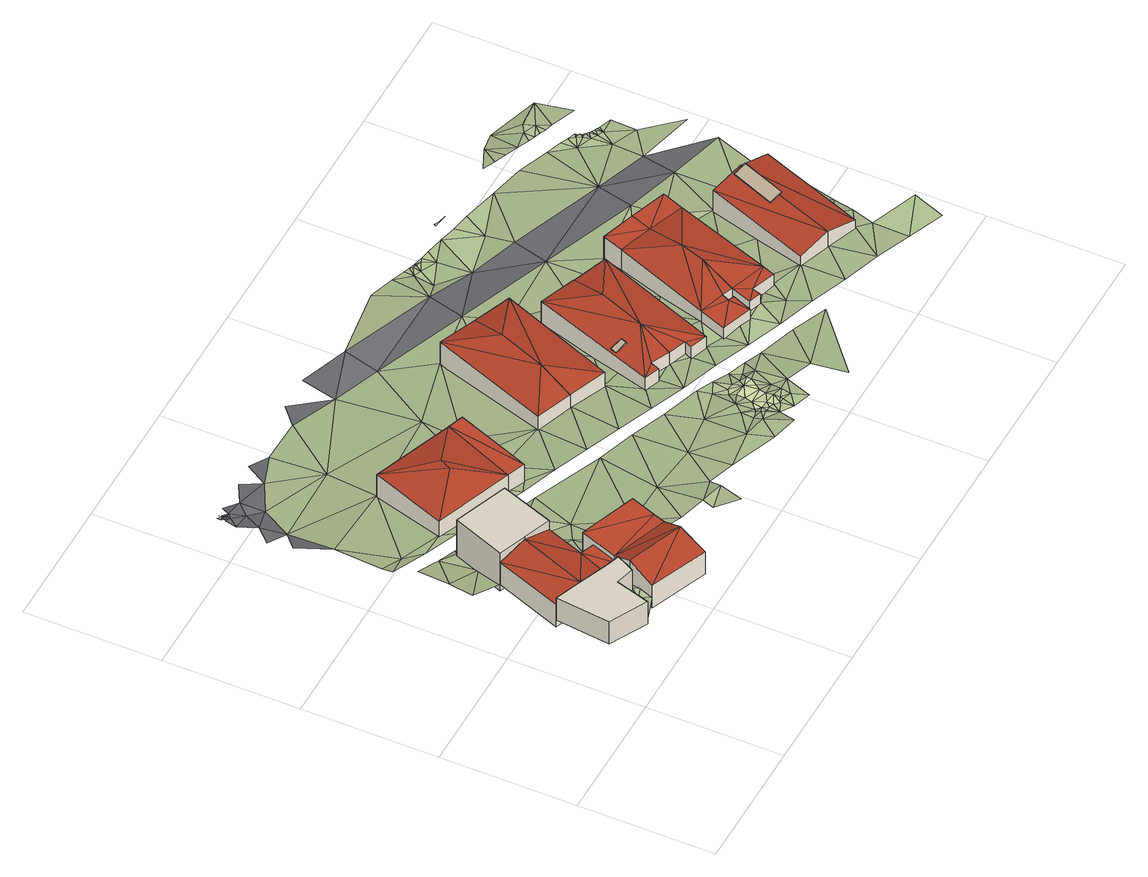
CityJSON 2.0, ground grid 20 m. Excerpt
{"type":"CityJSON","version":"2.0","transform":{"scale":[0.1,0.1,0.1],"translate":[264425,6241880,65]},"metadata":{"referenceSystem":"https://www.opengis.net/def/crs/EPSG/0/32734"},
"CityObjects":{
"building1":{"type":"Building","attributes":{"address":"127 Upper Roodebloem Road University Estate Cape Town","building":"house","building:levels":1,"building_height":4.1,"roof_height":78.9,"ground_height":74.3,"plus_code":"4FRW3F72+4GV"},"geometry":[{"type":"Solid","lod":"1","boundaries":[[[[0,1,2,3]],[[1,4,5,2]],[[4,6,7,5]],[[6,8,9,7]],[[8,10,11,9]],[[10,12,13,11]],[[12,14,15,13]],[[14,0,3,15]],[[3,2,5,7,9,11,13,15]],[[14,12,10,8,6,4,1,0]]]]}]},
"building2":{"type":"Building","attributes":{"address":"125 Upper Roodebloem Road University Estate Cape Town","building":"house","building:levels":1,"building_height":4.1,"roof_height":77.8,"ground_height":73.1,"plus_code":"4FRW3F72+5GP"},"geometry":[{"type":"Solid","lod":"2","boundaries":[[[[16,17,15]],[[16,15,18]],[[19,20,21]],[[19,21,22]],[[18,15,19]],[[18,19,23]],[[20,19,15]],[[24,25,18,23]],[[25,26,16,18]],[[26,27,17,16]],[[27,28,15,17]],[[28,29,20,15]],[[29,30,21,20]],[[30,31,22,21]],[[31,32,19,22]],[[32,24,23,19]],[[32,31,30,29,28,27,26,25,24]]]],"semantics":{"surfaces":[{"type":"RoofSurface"},{"type":"WallSurface"},{"type":"GroundSurface"}],"values":[[0,0,0,0,0,0,0,1,1,1,1,1,1,1,1,1,2]]}}]},
"building3":{"type":"Building","attributes":{"address":"123 Upper Roodebloem Road University Estate Cape Town","building":"house","building:levels":2,"building_height":6.9,"roof_height":79.3,"ground_height":71.9,"plus_code":"4FRW3F72+6G5"},"geometry":[{"type":"Solid","lod":"1","boundaries":[[[[33,34,35,36]],[[34,37,38,35]],[[37,39,40,38]],[[39,41,42,40]],[[41,33,36,42]],[[36,35,38,40,42]],[[41,39,37,34,33]]]]}]},
"building4":{"type":"Building","attributes":{"address":"29 Ritchie Street University Estate Cape Town","building":"house","building:levels":1,"building_height":4.1,"roof_height":78.1,"ground_height":73,"plus_code":"4FRW3F72+4HV"},"geometry":[{"type":"Solid","lod":"2","boundaries":[[[[43,44,45]],[[43,45,46]],[[47,45,44]],[[44,48,49]],[[44,49,47]],[[48,50,49]],[[49,50,51]],[[52,53,46,45]],[[53,54,43,46]],[[54,55,44,43]],[[55,56,48,44]],[[56,57,50,48]],[[57,58,51,50]],[[58,59,49,51]],[[59,60,47,49]],[[60,52,45,47]],[[60,59,58,57,56,55,54,53,52]]]],"semantics":{"surfaces":[{"type":"RoofSurface"},{"type":"WallSurface"},{"type":"GroundSurface"}],"values":[[0,0,0,0,0,0,0,1,1,1,1,1,1,1,1,1,2]]}}]},
"building5":{"type":"Building","attributes":{"address":"121B Tooting Lane University Estate Cape Town","building":"house","building:levels":1,"building_height":4.1,"roof_height":74.8,"ground_height":70.4,"plus_code":"4FRW3F72+7H4"},"geometry":[{"type":"Solid","lod":"2","boundaries":[[[[61,62,63]],[[61,63,64]],[[65,66,62]],[[65,62,61]],[[67,68,66]],[[67,66,65]],[[65,61,67]],[[62,66,68]],[[69,70,61,64]],[[70,71,67,61]],[[71,72,68,67]],[[72,73,62,68]],[[73,74,63,62]],[[74,69,64,63]],[[74,73,72,71,70,69]]]],"semantics":{"surfaces":[{"type":"RoofSurface"},{"type":"WallSurface"},{"type":"GroundSurface"}],"values":[[0,0,0,0,0,0,0,0,1,1,1,1,1,1,2]]}}]},
"building6":{"type":"Building","attributes":{"address":"4 Selbourne Road University Estate Cape Town","building":"house","building:levels":1,"building_height":4.1,"roof_height":73.9,"ground_height":68.7,"plus_code":"4FRW3F72+7M4"},"geometry":[{"type":"Solid","lod":"2","boundaries":[[[[75,76,77]],[[78,79,80]],[[76,80,79]],[[76,79,77]],[[81,82,76,75]],[[82,83,80,76]],[[83,84,78,80]],[[84,85,79,78]],[[85,86,77,79]],[[86,81,75,77]],[[86,85,84,83,82,81]]]],"semantics":{"surfaces":[{"type":"RoofSurface"},{"type":"WallSurface"},{"type":"GroundSurface"}],"values":[[0,0,0,0,1,1,1,1,1,1,2]]}}]},
"building7":{"type":"Building","attributes":{"address":"6 Selbourne Road University Estate Cape Town","building":"house","building:levels":1,"building_height":4.1,"roof_height":73.6,"ground_height":68.7,"plus_code":"4FRW3F72+7P2"},"geometry":[{"type":"Solid","lod":"2","boundaries":[[[[77,87,75]],[[79,78,88]],[[77,79,87]],[[87,79,88]],[[84,89,88,78]],[[89,90,87,88]],[[90,81,75,87]],[[81,86,77,75]],[[86,85,79,77]],[[85,84,78,79]],[[85,86,81,90,89,84]]]],"semantics":{"surfaces":[{"type":"RoofSurface"},{"type":"WallSurface"},{"type":"GroundSurface"}],"values":[[0,0,0,0,1,1,1,1,1,1,2]]}}]},
"building8":{"type":"Building","attributes":{"address":"8 Selbourne Road University Estate Cape Town","building":"house","building:levels":1,"building_height":4.1,"roof_height":74.5,"ground_height":68.8,"plus_code":"4FRW3F72+6PG"},"children":["building8-1"],"geometry":[{"type":"Solid","lod":"2","boundaries":[[[[91,92,93]],[[91,93,94]],[[94,93,95]],[[96,97,98]],[[97,91,94]],[[97,94,98]],[[99,100,97,96]],[[100,101,91,97]],[[101,102,92,91]],[[102,103,93,92]],[[103,104,95,93]],[[104,105,94,95]],[[105,106,98,94]],[[106,99,96,98]],[[106,105,104,103,102,101,100,99]]]],"semantics":{"surfaces":[{"type":"RoofSurface"},{"type":"WallSurface"},{"type":"GroundSurface"}],"values":[[0,0,0,0,0,0,1,1,1,1,1,1,1,1,2]]}}]},
"building8-1":{"type":"BuildingInstallation","parents":["building8"],"geometry":[{"type":"Solid","lod":"2","boundaries":[[[[107,108,109,110]],[[108,111,112,109]],[[111,113,114,112]],[[113,107,110,114]],[[110,109,112,114]],[[113,111,108,107]]]]}]},
"building9":{"type":"Building","attributes":{"address":"10 Selbourne Road University Estate Cape Town","building":"house","building:levels":1,"building_height":4.1,"roof_height":74.1,"ground_height":68.7,"plus_code":"4FRW3F72+6QC"},"geometry":[{"type":"Solid","lod":"2","boundaries":[[[[115,116,117]],[[118,119,120]],[[118,120,121]],[[121,120,122]],[[115,118,116]],[[116,118,121]],[[123,124,115,117]],[[124,125,118,115]],[[125,126,119,118]],[[126,127,120,119]],[[127,128,122,120]],[[128,129,121,122]],[[129,130,116,121]],[[130,123,117,116]],[[130,129,128,127,126,125,124,123]]]],"semantics":{"surfaces":[{"type":"RoofSurface"},{"type":"WallSurface"},{"type":"GroundSurface"}],"values":[[0,0,0,0,0,0,1,1,1,1,1,1,1,1,2]]}}]},
"building10":{"type":"Building","attributes":{"address":"12 Selbourne Road University Estate Cape Town","building":"house","building:levels":1,"building_height":4.1,"roof_height":73.9,"ground_height":68.6,"plus_code":"4FRW3F72+6Q9"},"geometry":[{"type":"Solid","lod":"2","boundaries":[[[[131,132,133]],[[131,133,134]],[[135,136,137]],[[135,137,138]],[[139,137,140]],[[140,137,136]],[[135,138,141]],[[141,138,142]],[[132,143,133]],[[132,135,143]],[[143,135,141]],[[144,145,131,134]],[[145,146,132,131]],[[146,147,135,132]],[[147,148,136,135]],[[148,149,140,136]],[[149,150,139,140]],[[150,151,137,139]],[[151,152,138,137]],[[152,153,142,138]],[[153,154,141,142]],[[154,155,143,141]],[[155,156,133,143]],[[156,144,134,133]],[[156,155,154,153,152,151,150,149,148,147,146,145,144]]]],"semantics":{"surfaces":[{"type":"RoofSurface"},{"type":"WallSurface"},{"type":"GroundSurface"}],"values":[[0,0,0,0,0,0,0,0,0,0,0,1,1,1,1,1,1,1,1,1,1,1,1,1,2]]}}]},
"building11":{"type":"Building","attributes":{"address":"14 Selbourne Road University Estate Cape Town","building":"house","building:levels":1,"building_height":4.1,"roof_height":73.8,"ground_height":68.6,"plus_code":"4FRW3F72+6R7"},"geometry":[{"type":"Solid","lod":"2","boundaries":[[[[134,133,157]],[[157,133,158]],[[142,159,160]],[[142,160,161]],[[161,160,162]],[[163,160,159]],[[141,142,161]],[[143,158,133]],[[143,141,161]],[[143,161,158]],[[144,156,133,134]],[[156,155,143,133]],[[155,154,141,143]],[[154,153,142,141]],[[153,164,159,142]],[[164,165,163,159]],[[165,166,160,163]],[[166,167,162,160]],[[167,168,161,162]],[[168,169,158,161]],[[169,170,157,158]],[[170,144,134,157]],[[170,169,168,167,166,165,164,153,154,155,156,144]]]],"semantics":{"surfaces":[{"type":"RoofSurface"},{"type":"WallSurface"},{"type":"GroundSurface"}],"values":[[0,0,0,0,0,0,0,0,0,0,1,1,1,1,1,1,1,1,1,1,1,1,2]]}}]},
"building12":{"type":"Building","attributes":{"address":"16 Selbourne Road University Estate Cape Town","building":"house","building:levels":1,"building_height":4.1,"roof_height":75.1,"ground_height":68.7,"plus_code":"4FRW3F72+5VJ"},"children":["building12-1"],"geometry":[{"type":"Solid","lod":"2","boundaries":[[[[171,172,173]],[[171,173,174]],[[174,173,175]],[[174,175,176]],[[177,178,172,171]],[[178,179,173,172]],[[179,180,175,173]],[[180,181,176,175]],[[181,182,174,176]],[[182,177,171,174]],[[182,181,180,179,178,177]]]],"semantics":{"surfaces":[{"type":"RoofSurface"},{"type":"WallSurface"},{"type":"GroundSurface"}],"values":[[0,0,0,0,1,1,1,1,1,1,2]]}}]},
"building12-1":{"type":"BuildingInstallation","parents":["building12"],"geometry":[{"type":"Solid","lod":"2","boundaries":[[[[183,184,185,186]],[[184,187,188,185]],[[187,189,190,188]],[[189,183,186,190]],[[186,185,188,190]],[[189,187,184,183]]]]}]},
"terrain1":{"type":"TINRelief","geometry":[{"type":"CompositeSurface","lod":"1","boundaries":[[[191,192,193]],[[192,191,194]],[[195,193,192]],[[196,197,198]],[[194,199,192]],[[192,199,195]],[[196,26,197]],[[199,200,195]],[[201,198,202]],[[195,200,10]],[[203,204,205]],[[197,202,198]],[[10,200,206]],[[203,205,207]],[[203,208,204]],[[209,10,206]],[[202,197,210]],[[209,206,211]],[[211,212,209]],[[213,214,215]],[[213,216,214]],[[212,211,217]],[[210,218,202]],[[217,216,212]],[[219,214,216]],[[216,217,219]],[[215,214,220]],[[221,203,207]],[[219,222,214]],[[223,218,210]],[[220,24,215]],[[220,214,222]],[[218,223,224]],[[221,207,225]],[[203,226,208]],[[224,223,227]],[[24,220,228]],[[220,229,228]],[[230,231,232]],[[24,228,233]],[[234,232,231]],[[235,232,234]],[[224,227,236]],[[237,208,226]],[[238,234,239]],[[221,226,203]],[[229,240,228]],[[225,241,221]],[[34,236,227]],[[233,228,242]],[[240,242,228]],[[34,233,243]],[[244,241,225]],[[236,34,245]],[[242,243,233]],[[53,242,240]],[[243,245,34]],[[246,237,247]],[[241,244,248]],[[249,250,53]],[[237,226,247]],[[243,242,251]],[[251,245,243]],[[252,248,244]],[[247,253,246]],[[248,252,254]],[[53,250,255]],[[254,252,256]],[[242,53,257]],[[250,258,255]],[[242,257,251]],[[256,259,254]],[[247,260,253]],[[261,262,258]],[[263,262,261]],[[257,53,255]],[[259,256,264]],[[255,258,265]],[[258,262,265]],[[266,247,226]],[[259,264,267]],[[268,260,247]],[[266,226,269]],[[255,265,270]],[[271,267,264]],[[270,265,272]],[[255,273,257]],[[267,271,274]],[[255,270,273]],[[264,275,271]],[[247,276,268]],[[269,69,266]],[[271,69,274]],[[276,247,266]],[[277,270,272]],[[272,278,277]],[[275,279,271]],[[280,273,270]],[[275,281,279]],[[282,270,277]],[[280,270,282]],[[277,278,283]],[[266,69,284]],[[69,271,284]],[[285,283,278]],[[283,286,277]],[[277,287,282]],[[277,286,287]],[[266,288,276]],[[289,286,283]],[[290,283,285]],[[291,279,281]],[[283,292,289]],[[291,281,293]],[[294,287,286]],[[295,282,287]],[[286,289,294]],[[283,290,292]],[[282,296,280]],[[294,297,287]],[[292,290,298]],[[297,295,287]],[[299,282,295]],[[290,300,298]],[[288,266,284]],[[290,301,300]],[[297,302,295]],[[282,299,296]],[[303,301,290]],[[304,303,290]],[[305,295,302]],[[305,306,295]],[[291,293,307]],[[308,303,304]],[[295,306,309]],[[310,307,293]],[[295,309,299]],[[311,308,304]],[[312,308,311]],[[304,313,311]],[[314,299,309]],[[296,299,315]],[[316,317,312]],[[316,318,317]],[[316,312,311]],[[314,315,299]],[[307,310,319]],[[291,307,320]],[[321,318,322]],[[318,316,322]],[[323,315,314]],[[313,324,311]],[[325,321,322]],[[324,316,311]],[[325,322,326]],[[324,322,316]],[[315,323,327]],[[310,328,319]],[[329,327,323]],[[330,291,320]],[[326,322,331]],[[332,329,333]],[[331,333,326]],[[328,334,319]],[[331,322,324]],[[327,329,332]],[[332,333,331]],[[335,291,330]],[[336,328,310]],[[310,337,336]],[[288,284,338]],[[332,339,327]],[[339,332,331]],[[331,324,340]],[[340,324,341]],[[328,336,342]],[[339,331,340]],[[338,284,81]],[[337,343,336]],[[344,335,330]],[[337,345,343]],[[340,341,346]],[[335,344,347]],[[343,345,348]],[[349,341,350]],[[347,338,81]],[[351,352,353]],[[354,343,348]],[[345,355,348]],[[343,354,356]],[[349,346,341]],[[345,357,355]],[[357,345,358]],[[99,347,344]],[[354,359,356]],[[357,360,361]],[[354,362,359]],[[363,338,347]],[[358,364,357]],[[353,365,351]],[[366,361,360]],[[364,360,357]],[[367,368,366]],[[362,369,359]],[[358,370,364]],[[366,360,371]],[[347,99,363]],[[372,373,353]],[[371,367,366]],[[365,353,373]],[[374,370,358]],[[353,375,372]],[[376,364,377]],[[365,373,378]],[[364,370,377]],[[372,379,373]],[[380,369,362]],[[373,381,378]],[[373,379,382]],[[372,383,379]],[[381,373,382]],[[363,99,130]],[[383,372,375]],[[384,377,370]],[[130,369,380]],[[382,379,385]],[[381,382,386]],[[386,382,385]],[[387,385,379]],[[388,370,374]],[[385,389,386]],[[383,387,379]],[[385,387,389]],[[387,390,389]],[[388,384,370]],[[390,387,383]],[[388,374,391]],[[383,392,390]],[[130,380,393]],[[394,383,375]],[[393,363,130]],[[388,395,384]],[[383,394,392]],[[375,396,394]],[[397,396,375]],[[398,388,391]],[[399,395,388]],[[391,400,398]],[[395,399,401]],[[394,396,402]],[[393,403,363]],[[404,405,406]],[[396,407,402]],[[405,404,408]],[[393,144,403]],[[404,409,408]],[[400,410,398]],[[396,397,411]],[[412,401,399]],[[401,412,413]],[[414,400,415]],[[407,396,411]],[[410,400,414]],[[144,416,403]],[[397,417,411]],[[413,412,416]],[[410,414,418]],[[410,418,419]],[[415,420,414]],[[420,415,421]],[[422,419,418]],[[423,403,416]],[[412,423,416]],[[419,422,424]],[[411,417,425]],[[182,423,412]],[[422,426,424]],[[427,424,426]],[[425,417,428]],[[427,429,424]],[[430,431,432]],[[433,428,417]],[[434,431,430]],[[182,435,423]],[[436,437,417]],[[435,182,429]],[[433,417,437]],[[438,431,434]],[[438,439,431]],[[428,433,440]],[[441,442,438]],[[433,443,440]],[[438,442,439]],[[442,441,444]],[[445,443,433]],[[433,437,446]],[[447,445,433]],[[447,433,446]],[[436,448,437]],[[449,443,445]],[[444,450,442]],[[451,446,437]],[[445,447,452]],[[453,450,444]],[[439,442,454]],[[449,445,455]],[[452,455,445]],[[456,447,446]],[[457,452,447]],[[456,457,447]],[[458,451,437]],[[446,451,459]],[[450,453,460]],[[446,459,456]],[[454,442,450]],[[458,437,448]],[[461,459,451]],[[460,462,450]],[[463,461,451]],[[463,451,458]],[[436,464,448]],[[463,458,465]],[[466,465,458]],[[439,454,467]],[[458,468,466]],[[458,448,468]],[[467,454,450]],[[467,450,462]],[[467,462,469]]]}]},
"road1":{"type":"Road","attributes":{"highway":"residential","name":"Selbourne Road","surface":"asphalt","lanes":1,"width":5.6,"oneway":"yes"},"geometry":[{"type":"MultiSurface","lod":"1","boundaries":[[[208,237,470]],[[237,471,472]],[[473,474,475]],[[473,471,476]],[[230,475,474]],[[231,230,477]],[[471,237,246]],[[477,230,474]],[[476,474,473]],[[231,477,234]],[[234,477,239]],[[474,478,477]],[[239,477,478]],[[479,239,478]],[[474,476,478]],[[246,476,471]],[[480,478,476]],[[478,480,481]],[[246,480,476]],[[253,480,246]],[[482,480,253]],[[483,253,260]],[[484,268,276]],[[276,352,485]],[[276,288,352]],[[288,353,352]],[[338,353,288]],[[353,338,375]],[[338,363,375]],[[375,363,397]],[[363,417,397]],[[417,363,403]],[[423,417,403]],[[436,417,423]],[[435,436,423]]]}]},
"landuse1":{"type":"LandUse","attributes":{"leisure":"swimming_pool"},"geometry":[{"type":"MultiSurface","lod":"1","boundaries":[[[289,292,298]],[[298,486,289]],[[294,289,486]],[[300,486,298]],[[317,301,303]],[[308,312,303]],[[317,303,312]],[[487,302,486]],[[294,486,297]],[[486,300,487]],[[305,302,321]],[[321,488,305]],[[309,306,488]],[[314,309,488]],[[318,321,302]],[[488,321,325]],[[302,487,318]],[[488,325,326]],[[323,314,488]],[[333,329,488]],[[333,488,326]],[[300,301,487]],[[302,297,486]],[[323,488,329]],[[305,488,306]],[[301,317,487]],[[318,487,317]]]}]}
},
"vertices":[
[15,136,93],[6,55,93],[6,55,134],[15,136,134],[61,27,93],[61,27,134],[76,77,93],[76,77,134],[104,70,93],[104,70,134],[118,97,93],[118,97,134],[95,105,93],[95,105,134],[55,121,93],[55,121,134],
[52,235,122],[15,136,122],[93,220,134],[113,149,122],[95,105,122],[118,97,122],[134,141,122],[134,205,122],[134,205,81],[93,220,81],[52,235,81],[15,136,81],[55,121,81],[95,105,81],[118,97,81],[134,141,81],[113,149,81],
[134,205,69],[162,283,69],[162,283,138],[134,205,138],[82,313,69],[82,313,138],[52,235,69],[52,235,138],[93,220,69],[93,220,138],
[149,164,121],[128,108,121],[219,95,121],[233,133,121],[213,78,121],[118,81,134],[203,50,134],[102,40,121],[187,6,121],[219,95,80],[233,133,80],[149,164,80],[128,108,80],[118,81,80],[102,40,80],[187,6,80],[203,50,80],[213,78,80],
[269,416,95],[224,308,95],[250,298,95],[292,408,95],[197,392,108],[190,376,108],[149,461,95],[108,351,95],[292,408,54],[269,416,54],[149,461,54],[108,351,54],[224,308,54],[250,298,54],
[473,479,78],[418,502,78],[454,431,91],[405,308,78],[426,360,91],[352,328,78],[473,479,37],[418,502,37],[352,328,37],[405,308,37],[426,360,37],[454,431,37],
[529,457,78],[462,286,78],[462,286,37],[529,457,37],
[475,234,79],[498,226,79],[503,239,79],[550,278,92],[531,227,79],[595,396,79],[541,417,79],[576,345,92],[595,396,38],[541,417,38],[475,234,38],[498,226,38],[503,239,38],[531,227,38],[550,278,38],[576,345,38],
[501,296,81],[498,287,81],[497,287,82],[501,297,82],[516,281,85],[515,281,87],[519,290,85],[519,290,87],
[576,345,91],[648,377,78],[595,396,78],[550,278,91],[531,227,78],[558,217,78],[579,197,78],[553,206,78],[595,396,37],[576,345,37],[550,278,37],[531,227,37],[558,217,37],[553,206,37],[579,197,37],[648,377,37],
[685,397,77],[674,367,77],[724,350,77],[735,381,77],[619,224,77],[604,184,77],[652,201,77],[657,212,77],[661,198,77],[649,168,77],[692,258,90],[673,206,77],[704,294,90],[735,381,36],[685,397,36],[674,367,36],[619,224,36],[604,184,36],[649,168,36],[661,198,36],[652,201,36],[657,212,36],[673,206,36],[692,258,36],[704,294,36],[724,350,36],
[789,362,77],[777,330,77],[662,175,77],[684,182,77],[727,188,77],[720,169,77],[680,169,77],[662,175,36],[680,169,36],[684,182,36],[720,169,36],[727,188,36],[777,330,36],[789,362,36],
[822,307,78],[764,152,78],[809,135,91],[867,290,91],[855,118,78],[913,273,78],[822,307,37],[764,152,37],[809,135,37],[855,118,37],[913,273,37],[867,290,37],
[851,291,88],[826,226,87],[825,226,89],[851,291,89],[845,219,93],[845,219,94],[870,284,93],[870,284,95],
[61,27,103],[92,56,100],[76,77,98],[102,40,100],[104,70,100],[12,255,88],[68,275,75],[22,294,83],[110,61,100],[118,81,93],[30,343,77],[64,330,71],[48,376,69],[18,389,72],[15,372,77],[128,108,93],[69,351,71],[29,463,65],[127,122,93],[82,313,75],[133,122,93],[131,132,86],[113,149,86],[131,155,86],[120,168,86],[134,141,86],[138,136,86],[91,319,70],[142,146,83],[149,164,83],[108,351,69],[145,155,83],[102,305,70],[117,309,70],[122,331,69],[149,461,56],[122,298,70],[169,189,78],[168,157,83],[27,620,52],[28,623,52],[24,624,52],[148,244,73],[31,625,52],[27,631,49],[144,299,69],[40,537,50],[32,631,49],[33,626,49],[186,150,83],[146,337,67],[196,204,75],[182,264,73],[176,311,69],[171,289,69],[68,582,46],[166,542,44],[183,323,69],[219,95,86],[264,78,83],[224,269,70],[202,301,67],[117,608,42],[224,308,67],[305,133,76],[229,290,67],[330,228,66],[302,65,86],[250,298,65],[165,624,40],[296,48,86],[336,57,86],[322,20,90],[282,270,68],[343,76,78],[303,472,48],[264,336,62],[233,624,37],[269,416,55],[383,127,73],[352,328,55],[380,62,82],[384,208,68],[277,370,62],[336,250,66],[303,597,34],[439,70,82],[452,36,80],[405,308,57],[437,188,67],[389,230,65],[447,135,72],[474,64,80],[418,502,38],[485,24,86],[474,77,76],[476,97,76],[372,570,35],[486,72,80],[499,52,76],[462,286,54],[488,67,80],[442,209,64],[486,80,76],[487,109,76],[490,167,72],[491,84,74],[495,67,76],[497,148,68],[501,68,76],[508,65,76],[501,93,74],[515,59,76],[517,40,76],[504,104,74],[504,116,74],[475,234,59],[522,58,76],[505,128,68],[496,189,62],[536,54,76],[524,63,76],[545,32,75],[513,134,68],[517,157,68],[538,69,76],[524,73,76],[524,84,74],[498,226,58],[491,280,54],[526,94,74],[544,86,71],[524,133,68],[558,70,75],[532,102,74],[539,112,74],[543,147,64],[531,227,58],[534,127,68],[508,325,48],[557,116,71],[550,131,64],[539,119,74],[503,239,58],[496,372,48],[553,206,59],[549,169,64],[511,517,34],[570,137,64],[597,127,63],[598,56,74],[558,217,59],[579,197,59],[541,417,41],[602,148,63],[650,107,66],[529,457,38],[604,184,59],[703,86,65],[602,3,77],[504,644,22],[388,624,33],[527,571,31],[619,224,59],[630,175,63],[596,242,55],[649,168,62],[656,128,62],[613,287,50],[662,175,62],[653,179,58],[646,296,48],[650,464,33],[680,169,62],[542,632,22],[661,198,58],[657,212,58],[652,201,58],[631,332,45],[700,141,60],[673,206,58],[557,580,21],[562,610,21],[709,108,65],[597,544,24],[684,182,58],[702,176,57],[562,625,22],[573,606,21],[674,367,42],[571,622,21],[575,618,21],[597,595,21],[720,169,60],[580,616,21],[581,619,21],[588,614,21],[764,152,63],[582,619,21],[595,616,21],[762,87,66],[609,613,21],[685,397,37],[636,608,21],[727,188,57],[668,560,21],[667,517,29],[809,135,65],[793,229,51],[816,67,69],[752,259,53],[662,602,21],[790,410,34],[667,624,21],[659,629,20],[657,626,20],[689,597,21],[667,625,20],[677,622,21],[855,118,65],[743,585,20],[822,307,41],[777,330,39],[872,101,65],[869,47,67],[789,362,39],[806,464,29],[884,135,63],[869,155,63],[943,75,64],[923,26,66],[897,169,54],[870,387,32],[885,199,55],[797,574,19],[909,203,49],[923,241,42],[842,556,19],[913,273,42],[797,610,18],[817,635,12],[778,617,20],[867,525,19],[815,603,18],[951,363,34],[887,440,23],[893,487,18],[834,595,18],[849,641,6],[865,548,19],[852,588,17],[862,600,17],[876,543,19],[862,584,17],[884,536,19],[891,517,18],[887,527,19],[929,470,20],[888,539,19],[881,593,17],[900,512,18],[891,533,19],[871,581,17],[876,608,17],[888,537,19],[896,527,18],[893,530,18],[909,508,18],[900,524,18],[880,577,17],[903,522,18],[890,573,19],[907,519,18],[968,416,28],[911,518,18],[914,516,18],[919,613,15],[933,509,18],[927,559,18],
[13,515,59],[31,573,54],[11,551,54],[21,601,52],[32,615,52],[25,618,52],[50,601,46],[33,620,52],[38,620,52],[35,628,49],[68,619,46],[50,635,45],[102,637,41],[141,642,37],[263,649,34],[318,651,31],
[498,77,74],[508,75,76],[524,115,74]
]}
